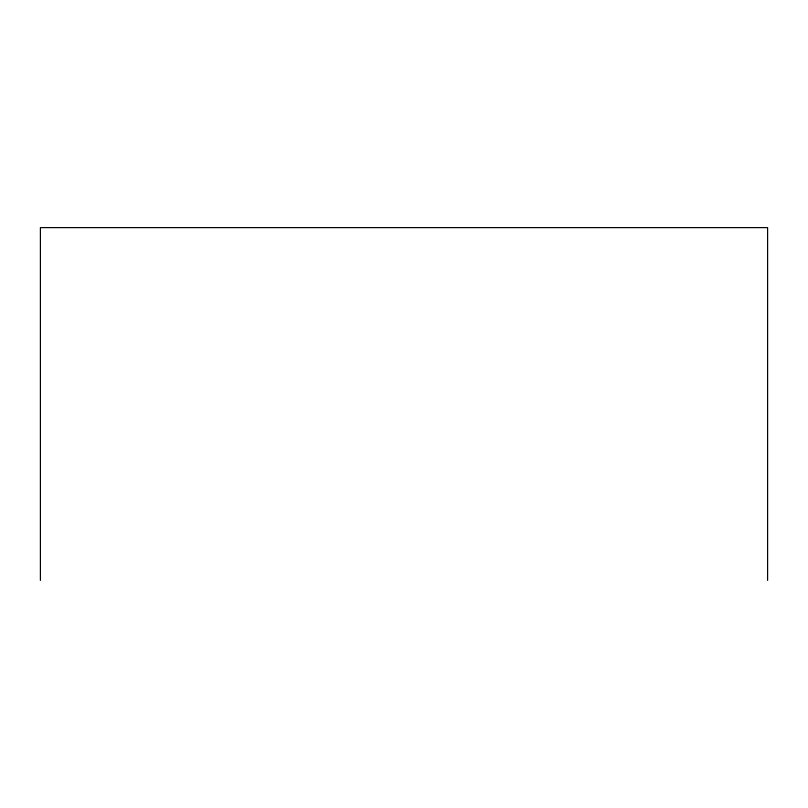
<?xml version="1.0" encoding="UTF-8"?>
<svg xmlns="http://www.w3.org/2000/svg" width="808" height="808" viewBox="0 0 808 808"><rect width="100%" height="100%" fill="white"/><g stroke="black" fill="none" stroke-linecap="round" stroke-linejoin="round"><path stroke-width="1.21" d="M767.6 580.386L767.6 227.614L40.4 227.614L40.4 580.386"/></g></svg>
